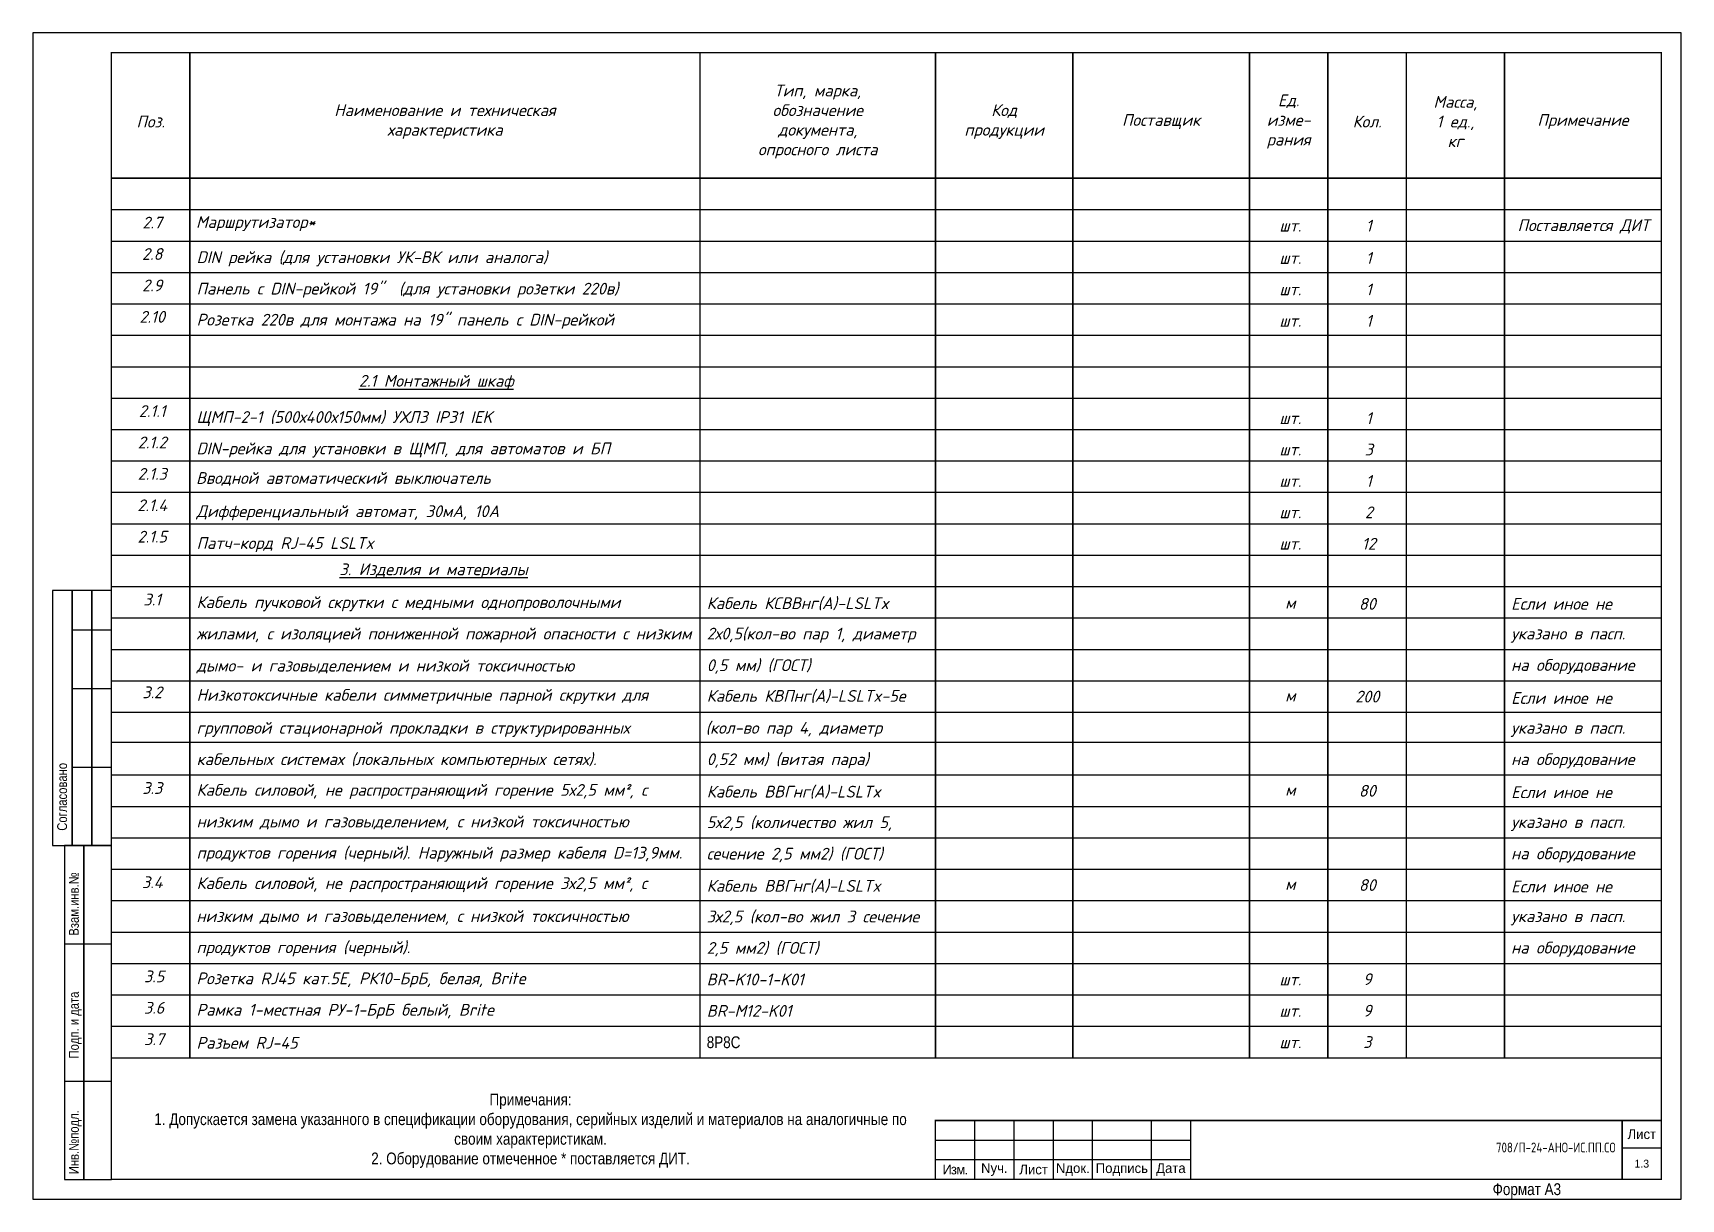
# Paper-space layout 'Спецификация (3)' of a CAD drawing. Header units: millimetres. Extents: x 1054 to 1474, y 365 to 662.
import ezdxf
from ezdxf.enums import TextEntityAlignment as Align

# ---------------------------------------------------------------- set-up
doc = ezdxf.new("R2010")
doc.units = ezdxf.units.MM
for name, color, linetype, lineweight in [('0.7', 2, 'Continuous', 50), ('1.АПС_оборудование', 1, 'Continuous', 30), ('АПС', 255, 'Continuous', 30), ('Рамка', 7, 'Continuous', 30)]:
    doc.layers.add(name, color=color, linetype=linetype, lineweight=lineweight)
doc.layers.add('стена', color=20, linetype='Continuous')
doc.styles.add('Arial Narrow МОЙ', font='ARIALN.TTF', dxfattribs={"height": 2.5})
doc.styles.add('GOST 2.304 type A', font='', dxfattribs={"height": 250})
doc.styles.add('М1', font='', dxfattribs={"height": 2.5})
doc.styles.add('М2', font='', dxfattribs={"height": 4})
doc.styles.add('Основной', font='ARIALN.TTF')
doc.styles.add('хХх', font='isocpeui.ttf', dxfattribs={"height": 3})
doc.styles.get('GOST 2.304 type A').set_extended_font_data('GOST 2.304 type A')
doc.styles.get('М1').set_extended_font_data('Montserrat')
doc.styles.get('М2').set_extended_font_data('Montserrat')

# ---------------------------------------------------------------- blocks, each defined once
blk = doc.blocks.new('*U77')
for points in [[(0, 0), (420, 0), (420, 297), (0, 297)], [(5, 90), (10, 90), (10, 155), (5, 155)], [(10, 90), (15, 90), (15, 155), (10, 155)], [(15, 90), (20, 90), (20, 155), (15, 155)], [(8, 5), (13, 5), (13, 90), (8, 90)], [(13, 5), (20, 5), (20, 90), (13, 90)]]:
    blk.add_lwpolyline(points, close=True)
at = {"const_width": 0.35}
for points in [[(20, 5), (415, 5), (415, 292), (20, 292)], [(230, 20), (415, 20), (415, 5), (230, 5)]]:
    blk.add_lwpolyline(points, close=True, dxfattribs=at)
for points in [[(10, 145), (20, 145)], [(10, 130), (20, 130)], [(10, 110), (20, 110)], [(8, 65), (20, 65)], [(8, 30), (20, 30)], [(230, 15), (295, 15)], [(405, 13), (415, 13)]]:
    blk.add_lwpolyline(points)
for points in [[(240, 20), (240, 5)], [(250, 20), (250, 5)], [(260, 20), (260, 5)], [(270, 20), (270, 5)], [(285, 20), (285, 5)], [(295, 20), (295, 5)], [(405, 20), (405, 5)], [(230, 10), (295, 10)]]:
    blk.add_lwpolyline(points, dxfattribs=at)
at = {"style": 'Основной'}
for s, p in [('Согласовано', (8.68, 93.8)), ('Взам.инв.№', (11.68, 67.07)), ('Подп. и дата', (11.68, 35.79)), ('Инв.№подл.', (11.68, 6.31))]:
    blk.add_text(s, height=2.5, rotation=90, dxfattribs=at).set_placement(p)
at = {"char_height": 2.5, "attachment_point": 5, "style": 'М1'}
for s, insert, width in [('Лист', (410, 16.5), 10.0005), ('{\\T0.9;Изм.}', (235, 7.5), 10), ('Nуч.', (245, 7.5), 10), ('Лист', (255, 7.5), 10), ('Nдок.', (265, 7.5), 10), ('Подпись', (277.5, 7.5), 15), ('Дата', (290, 7.5), 10)]:
    blk.add_mtext(s, dxfattribs=dict(at, insert=insert, width=width))
for tag, height, style, p in [('ГРАФА_1Ф6', 4, 'М2', (355, 12.5)), ('ГРАФА_7Ф6', 2, 'М1', (410, 9))]:
    blk.add_attdef(tag, text='', height=height, dxfattribs=dict(style=style)).set_placement(p, align=Align.MIDDLE_CENTER)
at = {"style": 'Основной'}
for tag, p in [('СВОЙСТВА_2', (389.35, 2.5)), ('ФОРМАТ', (371.99, 2.5))]:
    blk.add_attdef(tag, text='', height=3, dxfattribs=at).set_placement(p, align=Align.MIDDLE_LEFT)

psp = doc.layouts.new('Спецификация (3)')

# ---------------------------------------------------------------- linework, layer by layer
at = {"layer": 'Рамка', "lineweight": 30}
for p, q in [((1074.06, 600.56), (1319.06, 600.56)), ((1074.06, 592.56), (1319.06, 592.56)), ((1074.06, 584.56), (1319.06, 584.56)), ((1074.06, 576.56), (1319.06, 576.56)), ((1074.06, 568.56), (1319.06, 568.56)), ((1074.06, 560.56), (1319.06, 560.56)), ((1074.06, 552.56), (1319.06, 552.56))]:
    psp.add_line(p, q, dxfattribs=at)
at = {"layer": 'Рамка', "lineweight": 30, "const_width": 0.4}
for points in [[(1094.06, 656.56), (1094.06, 408.56)], [(1224.06, 656.56), (1224.06, 408.56)], [(1284.06, 656.56), (1284.06, 408.56)], [(1319.06, 656.56), (1319.06, 408.56)], [(1364.06, 656.56), (1364.06, 408.56)], [(1384.06, 656.56), (1384.06, 408.56)], [(1404.06, 656.56), (1404.06, 408.56)], [(1429.06, 656.56), (1429.06, 408.56)], [(1094.06, 648.56), (1094.06, 400.56)], [(1224.06, 648.56), (1224.06, 400.56)], [(1284.06, 648.56), (1284.06, 400.56)], [(1319.06, 648.56), (1319.06, 400.56)], [(1364.06, 648.56), (1364.06, 400.56)], [(1384.06, 648.56), (1384.06, 400.56)], [(1404.06, 648.56), (1404.06, 400.56)], [(1429.06, 648.56), (1429.06, 400.56)], [(1074.06, 624.56), (1469.06, 624.56)], [(1074.06, 616.56), (1469.06, 616.56)]]:
    psp.add_lwpolyline(points, dxfattribs=at)
at = {"layer": 'Рамка', "lineweight": 30}
for points in [[(1074.06, 608.56), (1469.06, 608.56)], [(1319.06, 600.56), (1469.06, 600.56)], [(1319.06, 592.56), (1469.06, 592.56)], [(1319.06, 584.56), (1469.06, 584.56)], [(1319.06, 576.56), (1469.06, 576.56)], [(1319.06, 568.56), (1469.06, 568.56)], [(1319.06, 560.56), (1469.06, 560.56)], [(1319.06, 552.56), (1469.06, 552.56)], [(1074.06, 544.56), (1469.06, 544.56)], [(1074.06, 536.56), (1469.06, 536.56)], [(1074.06, 528.56), (1469.06, 528.56)], [(1074.06, 520.56), (1469.06, 520.56)], [(1074.06, 512.56), (1469.06, 512.56)], [(1074.06, 504.56), (1469.06, 504.56)], [(1074.06, 496.56), (1469.06, 496.56)], [(1074.06, 488.56), (1469.06, 488.56)], [(1074.19, 480.93), (1469.19, 480.93)], [(1074.06, 472.56), (1469.06, 472.56)], [(1074.06, 464.56), (1469.06, 464.56)], [(1074.06, 456.56), (1469.06, 456.56)], [(1074.06, 448.56), (1469.06, 448.56)], [(1074.06, 440.56), (1469.06, 440.56)], [(1074.06, 432.56), (1469.06, 432.56)], [(1074.06, 424.56), (1469.06, 424.56)], [(1074.06, 416.56), (1469.06, 416.56)], [(1074.06, 408.56), (1469.06, 408.56)], [(1074.06, 408.56), (1469.06, 408.56)], [(1074.06, 400.56), (1469.06, 400.56)]]:
    psp.add_lwpolyline(points, dxfattribs=at)

# ---------------------------------------------------------------- block references
ref = psp.add_blockref('*U77', (1054.06, 364.56))
ref.add_attrib('ГРАФА_7Ф6', '1.3', dxfattribs={"height": 2, "style": 'М1'}).set_placement((1464.06, 373.56), align=Align.MIDDLE_CENTER)
ref.add_attrib('ФОРМАТ', 'Формат А3', dxfattribs={"height": 3, "style": 'Основной'}).set_placement((1426.05, 367.06), align=Align.MIDDLE_LEFT)

# ---------------------------------------------------------------- texts
at = {"layer": '0.7', "color": 0, "lineweight": 30, "char_height": 3, "style": 'хХх'}
for s, insert, width, attachment_point in [('\\pt6;Тип, марка,\\Pобозначение\\Pдокумента,\\Pопросного листа', (1254.06, 638.99), 60, 5), ('\\pt6;Наименование и техническая\\Pхарактеристика', (1159.06, 638.99), 130, 5), ('\\pt6;Код \\Pпродукции', (1301.56, 638.99), 35, 5), ('\\pt6;Ед.\\Pизме-\\Pрания', (1374.06, 638.99), 20, 5), ('\\pt6;Масса,\\P1 ед.,\\Pкг', (1416.56, 638.99), 25, 5), ('\\pt6;Поз.', (1084.06, 638.99), 20, 5), ('\\pt6;Поставщик', (1341.56, 638.99), 45, 5), ('\\pt0;Кол.', (1394.06, 638.99), 20, 5), ('\\pt6;Примечание', (1449.06, 638.99), 40, 5), ('\\pt6;2.7', (1084.45, 613.26), 20, 5), ('\\pt6;Маршрутизатор*', (1095.62, 612.99), 129, 4), ('\\pt6;1', (1394.5, 612.48), 20, 5), ('\\pt6;Поставляется ДИТ', (1449.17, 612.27), 41.2198, 5), ('\\pt6;шт.', (1374.5, 612.48), 20, 5), ('\\pt6;2.8', (1084.45, 605.26), 20, 5), ('\\pt6;шт.', (1374.5, 604.25), 20, 5), ('\\pt6;1', (1394.5, 604.25), 20, 5), ('\\pt6;2.9', (1084.45, 597.26), 20, 5), ('\\pt6;шт.', (1374.5, 596.25), 20, 5), ('\\pt6;1', (1394.5, 596.25), 20, 5), ('\\pt6;2.10', (1084.45, 589.26), 20, 5), ('\\pt6;Розетка 220в для монта{\\C256;\\c0;жа на 19" панель с DIN-рейкой}', (1095.76, 588.12), 129, 4), ('\\pt6;шт.', (1374.5, 588.25), 20, 5), ('\\pt6;1', (1394.5, 588.25), 20, 5), ('\\pt6;{\\L\\C256;\\c0;2.1 Монтажный шкаф}', (1156.84, 572.56), 130, 5), ('\\pt6;2.1.1', (1084.45, 565.26), 20, 5), ('\\pt6;ЩМП-2-1 (500х400х150мм) УХЛ3 IP31 IEK', (1095.72, 563.33), 129, 4), ('\\pt6;шт.', (1374.5, 563.46), 20, 5), ('\\pt6;1', (1394.5, 563.46), 20, 5), ('\\pt6;2.1.2', (1084.45, 557.26), 20, 5), ('\\pt6;DIN-рейка для установки в ЩМП, для автоматов и БП', (1095.72, 555.33), 129, 4), ('\\pt6;шт.', (1374.5, 555.46), 20, 5), ('\\pt6;3', (1394.5, 555.46), 20, 5), ('\\pt6;2.1.3', (1084.45, 549.26), 20, 5), ('\\pt6;Вводной автоматический выключатель', (1095.62, 547.96), 129, 4), ('\\pt6;шт.', (1374.5, 547.46), 20, 5), ('\\pt6;1', (1394.5, 547.46), 20, 5), ('\\pt6;2.1.4', (1084.45, 541.26), 20, 5), ('\\pt6;шт.', (1374.5, 539.46), 20, 5), ('\\pt6;2', (1394.5, 539.46), 20, 5), ('\\pt6;2.1.5', (1084.45, 533.26), 20, 5), ('\\pt6;Патч-к{\\C256;\\c0;орд RJ-45 LSLTx}', (1095.75, 531.23), 129, 4), ('\\pt6;шт.', (1374.5, 531.46), 20, 5), ('\\pt6;12', (1394.5, 531.46), 20, 5), ('\\pt6;{\\L3. Изделия и материалы}', (1156.16, 524.54), 130, 5), ('\\pt6;3.1', (1084.45, 517.24), 20, 5), ('Кабель пучковой скрутки с медными однопроволочными ', (1095.76, 516.17), 129, 4), ('\\pt6;Кабель КСВВнг(А)-LSLTx ', (1225.76, 516.17), 129, 4), ('\\pt6;м', (1374.5, 516.4), 20, 5), ('\\pt6;80', (1394.11, 516.15), 20, 5), ('\\pt6;Если иное не ', (1430.76, 516.17), 129, 4), ('\\pt6;жилами, с изоляцией пониженной пожарной опасности с низким ', (1095.76, 508.17), 129, 4), ('2х0,5(кол-во пар 1, диаметр ', (1225.76, 508.17), 129, 4), ('\\pt6;указано в пасп.', (1430.76, 508.17), 129, 4), ('\\pt6;дымо- и газовыделением и низкой токсичностью ', (1095.76, 500.17), 129, 4), ('\\pt6;0,5 мм) (ГОСТ) ', (1225.76, 500.17), 129, 4), ('\\pt6;на оборудование ', (1430.76, 500.17), 129, 4), ('\\pt6;3.2', (1084.45, 493.61), 20, 5), ('\\pt6;Низкотоксичные кабели симметричные парной скрутки для ', (1095.76, 492.55), 129, 4), ('\\pt6;Кабель КВПнг(А)-LSLTx-5е ', (1225.76, 492.55), 129, 4), ('\\pt6;м', (1374.5, 492.77), 20, 5), ('\\pt6;200', (1394.11, 492.53), 20, 5), ('\\pt6;Если иное не ', (1430.76, 492.17), 129, 4), ('\\pt6;групповой стационарной прокладки в структурированных ', (1095.76, 484.17), 129, 4), ('\\pt6;(кол-во пар 4, диаметр ', (1225.49, 484.17), 129, 4), ('\\pt6;указано в пасп.', (1430.76, 484.17), 129, 4), ('\\pt6;кабельных системах (локальных компьютерных сетях). ', (1095.76, 476.17), 129, 4), ('\\pt6;0,52 мм) (витая пара) ', (1225.76, 476.17), 129, 4), ('\\pt6;на оборудование ', (1430.76, 476.17), 129, 4), ('\\pt6;3.3', (1084.45, 469.24), 20, 5), ('\\pt6;Кабель силовой, не распространяющий горение 5х2,5 мм², с ', (1095.75, 468.35), 129, 4), ('\\pt6;Кабель ВВГнг(А)-LSLTx ', (1225.76, 468.17), 129, 4), ('\\pt6;м', (1374.5, 468.77), 20, 5), ('\\pt6;80', (1394.11, 468.53), 20, 5), ('\\pt6;Если иное не ', (1430.76, 468.17), 129, 4), ('\\pt6;низким дымо и газовыделением, с низкой токсичностью ', (1095.75, 460.35), 129, 4), ('\\pt6;5х2,5 (количество жил 5, ', (1225.76, 460.17), 129, 4), ('\\pt6;указано в пасп.', (1430.76, 460.17), 129, 4), ('\\pt6;продуктов горения (черный). Наружный размер кабеля D=13,9мм. ', (1095.75, 452.35), 129, 4), ('\\pt6;сечение 2,5 мм2) (ГОСТ){\\fArial Narrow|b0|i0|c204|p34;\\H1.16667x;\\C256; }', (1225.76, 452.17), 129, 4), ('\\pt6;на оборудование ', (1430.76, 452.17), 129, 4), ('\\pt6;3.4', (1084.45, 445.24), 20, 5), ('\\pt6;Кабель силовой, не распространяющий горение 3х2,5 мм², с ', (1095.76, 444.6), 129, 4), ('\\pt6;Кабель ВВГнг(А)-LSLTx ', (1225.76, 444.17), 129, 4), ('\\pt6;м', (1374.5, 444.77), 20, 5), ('\\pt6;80', (1394.11, 444.53), 20, 5), ('\\pt6;Если иное не ', (1430.76, 444.17), 129, 4), ('\\pt6;низким дымо и газовыделением, с низкой токсичностью ', (1095.72, 436.27), 129, 4), ('\\pt6;3х2,5 (кол-во жил 3 сечение ', (1225.76, 436.17), 129, 4), ('\\pt6;указано в пасп.', (1430.76, 436.17), 129, 4), ('\\pt6;продуктов горения (черный). ', (1095.72, 428.27), 129, 4), ('\\pt6;2,5 мм2) (ГОСТ){\\fTimes New Roman|b1|i0|c204|p18;\\H0.66667x;\\C256; }', (1225.76, 428.17), 129, 4), ('\\pt6;на оборудование ', (1430.76, 428.17), 129, 4), ('\\pt6;3.5', (1084.92, 421.26), 20, 5), ('\\pt6;Розетка RJ45 кат.5Е, РК10-БрБ, белая, Brite', (1095.72, 420.35), 129, 4), ('\\pt6;BR-K10-1-K01', (1225.76, 420.47), 129, 4), ('\\pt6;шт.', (1374.5, 420.48), 20, 5), ('\\pt6;9', (1394.11, 420.53), 20, 5), ('\\pt6;3.6', (1084.92, 413.26), 20, 5), ('\\pt6;Рамка 1-местная РУ-1-БрБ белый, Brite', (1095.72, 412.35), 129, 4), ('\\pt6;BR-M12-K01', (1225.76, 412.47), 129, 4), ('\\pt6;шт.', (1374.5, 412.48), 20, 5), ('\\pt6;9', (1394.11, 412.53), 20, 5), ('\\pt6;3.7', (1084.92, 405.26), 20, 5), ('\\pt6;Разъем RJ-45', (1095.72, 404.35), 129, 4), ('\\pt6;{\\fArial Narrow|b0|i0|c204|p34;8P8C}', (1225.76, 404.47), 129, 4), ('\\pt6;шт.', (1374.5, 404.48), 20, 5), ('\\pt6;3', (1394.11, 404.53), 20, 5)]:
    psp.add_mtext(s, dxfattribs=dict(at, insert=insert, width=width, attachment_point=attachment_point))
at = {"layer": '0.7', "color": 1, "lineweight": 30, "insert": (1095.72, 539.33), "char_height": 3, "width": 129, "attachment_point": 4, "style": 'хХх'}
psp.add_mtext('\\pt6;{\\C256;\\c0;Дифференциальный автомат, 30мА, 10А}', dxfattribs=at)
at = {"layer": '1.АПС_оборудование', "color": 0, "lineweight": 30, "char_height": 3, "width": 129, "attachment_point": 4, "style": 'хХх'}
for s, insert in [('\\pt6;DIN р{\\C256;\\c0;ейка (для установки УК-ВК или аналога) }', (1095.76, 604.03)), ('\\pt6;{\\C256;\\c0;Панель с DIN-рейкой 19"  (для установки розетки 220в)}', (1095.76, 596.03))]:
    psp.add_mtext(s, dxfattribs=dict(at, insert=insert))
at = {"layer": 'АПС', "color": 7, "lineweight": 25, "ltscale": 100, "insert": (1180.86, 391.39), "char_height": 3, "width": 208.423, "attachment_point": 2, "style": 'Arial Narrow МОЙ'}
psp.add_mtext('Примечания:\\P1.^IДопускается замена указанного в спецификации оборудования, серийных изделий и материалов на аналогичные по \\Pсвоим характеристикам.\\P2.^IОборудование отмеченное * поставляется ДИТ.', dxfattribs=at)
at = {"layer": 'стена', "color": 18, "true_color": 0x000000, "insert": (1426.9, 378.93), "char_height": 2.5, "width": 38.5147, "attachment_point": 1, "style": 'GOST 2.304 type A'}
psp.add_mtext('708/П-24-АНО-ИС.ПП.СО', dxfattribs=at)

doc.saveas('drawing.dxf')
